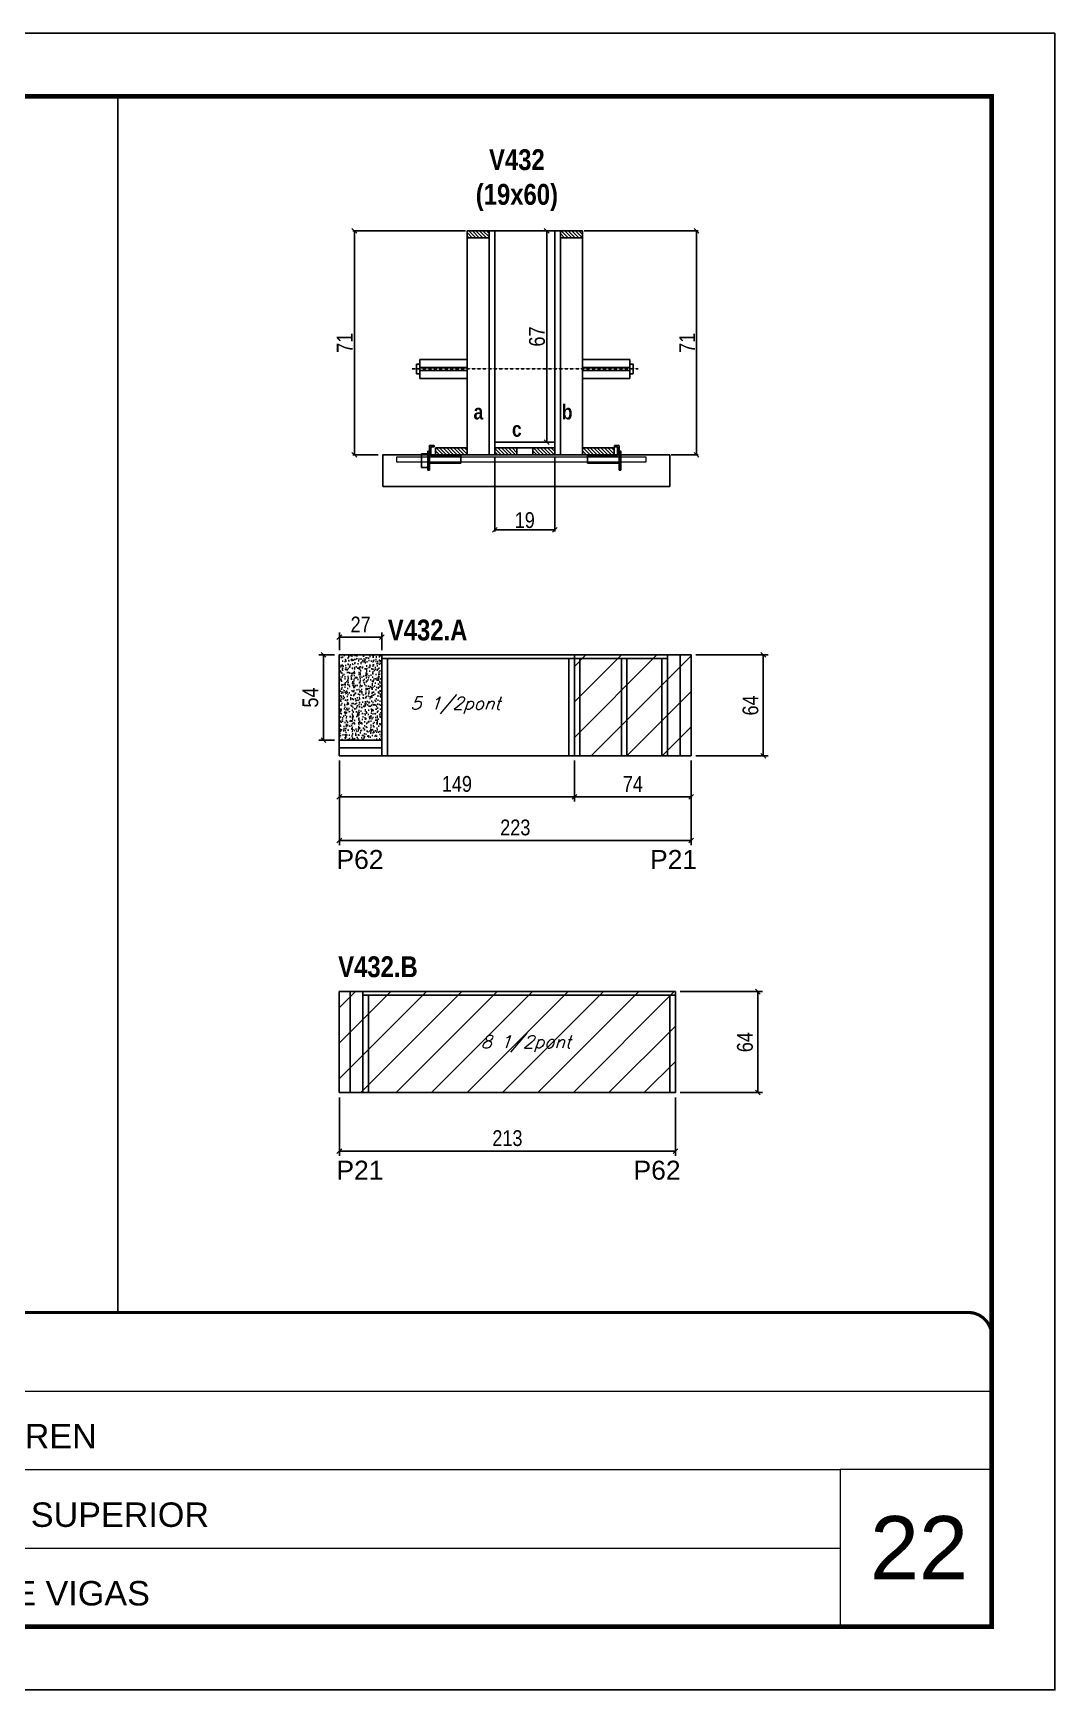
# Model space of a CAD drawing. Extents: x 3309 to 9590, y -2522 to 15424.
# Drawn here: x 5745 to 6393, y 7815 to 8865 of the extents above; entities that cross this region are included whole.
import ezdxf

# ---------------------------------------------------------------- set-up
doc = ezdxf.new("R2010")
doc.units = 0
for name, pattern in [('CONTINUO', [0]), ('DASHED', [0.75, 0.5, -0.25]), ('HIDDEN', [0.375, 0.25, -0.125])]:
    doc.linetypes.add(name, pattern=pattern)
for name, color, linetype in [('5', 5, 'Continuous'), ('barrote', 251, 'Continuous'), ('COTA', 241, 'Continuous'), ('detalhes', 4, 'Continuous'), ('NOMENCLATURA', 7, 'Continuous'), ('Painéis', 200, 'Continuous'), ('presilha', 1, 'Continuous'), ('SARR_2.2x10', 60, 'Continuous'), ('SARR_2.2x7', 40, 'Continuous'), ('SARR_3.5x7', 81, 'Continuous'), ('TENSOR', 3, 'Continuous'), ('texto', 7, 'Continuous')]:
    doc.layers.add(name, color=color, linetype=linetype)
for name, color, linetype, lineweight in [('CARIMBO', 255, 'Continuous', 9), ('CONCRETO', 251, 'Continuous', 25), ('Folhas', 255, 'Continuous', 9), ('Hachura', 251, 'Continuous', 9), ('SARRAFO DE PRESSAO', 251, 'DASHED', 9), ('SCO-___-LAJ', 2, 'Continuous', 0)]:
    doc.layers.add(name, color=color, linetype=linetype, lineweight=lineweight)
doc.layers.add('Laje_Perimetro', color=7, linetype='Continuous', plot=False)
doc.styles.add('ARIAL', font='arial.ttf')
doc.styles.add('COTA TECNICA', font='techl___.ttf', dxfattribs={"height": 10})
doc.styles.add('COTA TECNICA 2X', font='techl___.ttf', dxfattribs={"height": 10})
doc.styles.add('Romans', font='romans.shx')
doc.styles.get("Standard").update_dxf_attribs({"font": 'arial.ttf'})
doc.styles.add('TECNICA', font='techb___.ttf', dxfattribs={"height": 10})
doc.styles.add('Tecnologia', font='')
doc.styles.get('Tecnologia').set_extended_font_data('Forgotten Futurist')
doc.dimstyles.new('PAINEL', dxfattribs={"dimtxt": 10, "dimasz": 3, "dimexe": 3, "dimexo": 3, "dimgap": 3, "dimtad": 1, "dimdec": 1, "dimzin": 12, "dimdsep": 46, "dimtxsty": 'COTA TECNICA', "dimblk1": 'OBLIQUE', "dimblk2": 'OBLIQUE', "dimsah": 1, "dimcen": 0.9, "dimclrd": 4, "dimclre": 4, "dimclrt": 240, "dimadec": 1, "dimazin": 3, "dimtfac": 1, "dimtdec": 1, "dimtmove": 0, "dimatfit": 3, "dimfxl": 1, "dimtolj": 1, "dimtzin": 12, "dimarcsym": 0})
doc.dimstyles.new('SECAO', dxfattribs={"dimscale": 0.333333, "dimtxt": 5, "dimasz": 9, "dimexe": 3, "dimexo": 3, "dimgap": 3, "dimtad": 1, "dimdec": 1, "dimlfac": 0.5, "dimzin": 12, "dimdsep": 46, "dimtxsty": 'COTA TECNICA 2X', "dimblk1": 'OBLIQUE', "dimblk2": 'OBLIQUE', "dimsah": 1, "dimcen": 0.9, "dimclrd": 4, "dimclre": 4, "dimclrt": 240, "dimadec": 1, "dimazin": 3, "dimtfac": 1, "dimtdec": 1, "dimtmove": 0, "dimatfit": 3, "dimfxl": 1, "dimtolj": 1, "dimtzin": 12, "dimarcsym": 0})
pattern_1 = [(135, (39273.461, -114914.4638), (-1.122532015, -1.122532015), [])]

# ---------------------------------------------------------------- blocks, each defined once
blk = doc.blocks.new('9999999999')
at = {"color": 30, "linetype": 'CONTINUO'}
for p, q in [((98564.6, 34230.2), (98564.6, 34429.4)), ((98564.6, 34379.6), (99584, 34379.6)), ((98564.6, 34329.8), (99488, 34329.8)), ((99584, 34329.8), (99488, 34329.8)), ((99488, 34329.8), (99488, 34230.2)), ((98564.6, 34280), (99488, 34280))]:
    blk.add_line(p, q, dxfattribs=at)
at = {"color": 30, "linetype": 'CONTINUO', "const_width": 2}
blk.add_lwpolyline([(99584, 34230.2), (99584, 34414.4, 0.414214), (99569, 34429.4), (98229, 34429.4, 0.414214), (98214, 34414.4), (98214, 34245.2, 0.414214), (98229, 34230.2), (99584, 34230.2)], format="xyb", dxfattribs=at)
at = {"layer": 'Folhas'}
blk.add_lwpolyline([(98139, 34190.2), (99624, 34190.2), (99624, 35240.2), (98139, 35240.2)], close=True, dxfattribs=at)
at = {"layer": 'Folhas', "color": 30, "const_width": 3}
blk.add_lwpolyline([(98214, 34230.2), (99584, 34230.2), (99584, 35200.2), (98214, 35200.2)], close=True, dxfattribs=at)
at = {"color": 7, "linetype": 'Continuous', "ltscale": 5, "style": 'ARIAL'}
for s, height, p in [('SKR', 15.48, (98837.7, 34393.1)), ('LEAF LOEFGREN', 15.483, (98837.7, 34343.3)), ('2° SUBSOLO SUPERIOR', 15.483, (98837.7, 34293.5)), ('NOVA SISTEMAS CONSTRUTIVOS', 11.059, (98263.2, 34267.2)), ('LATERAIS DE VIGAS', 15.483, (98837.7, 34243.7))]:
    blk.add_text(s, height=height, dxfattribs=at).set_placement(p)
at = {"layer": 'Folhas', "color": 7, "style": 'Tecnologia', "width": 1.5}
for s, p in [('CLIENTE:', (98573.7, 34397.2)), ('OBRA:', (98573.7, 34347.3)), ('PAVIMENTO:', (98573.7, 34297.5)), ('PROJETO:', (98573.7, 34247.7))]:
    blk.add_text(s, height=14, dxfattribs=at).set_placement(p)
blk = doc.blocks.new('_Oblique')
at = {"color": 0, "linetype": 'ByBlock', "lineweight": -2}
blk.add_line((-0.5, -0.5), (0.5, 0.5), dxfattribs=at)
blk = doc.blocks.new('*D1577')
at = {"layer": 'COTA', "color": 4, "linetype": 'ByBlock', "lineweight": -2, "transparency": 16777216}
for p, q in [((6088.4, 8403.9), (6088.4, 8378)), ((6162.4, 8403.9), (6162.4, 8378)), ((6162.4, 8381), (6088.4, 8381))]:
    blk.add_line(p, q, dxfattribs=at)
at = {"layer": 'Defpoints', "color": 0, "linetype": 'ByBlock', "transparency": 16777216}
for p in [(6088.4, 8406.9), (6162.4, 8406.9), (6088.4, 8381)]:
    blk.add_point(p, dxfattribs=at)
at = {"layer": 'COTA', "color": 4, "linetype": 'ByBlock', "lineweight": -2, "transparency": 16777216, "xscale": 3, "yscale": 3, "zscale": 3, "rotation": 180}
blk.add_blockref('_Oblique', (6088.4, 8381), dxfattribs=at)
at = {"layer": 'COTA', "color": 4, "linetype": 'ByBlock', "lineweight": -2, "transparency": 16777216, "xscale": 3, "yscale": 3, "zscale": 3}
blk.add_blockref('_Oblique', (6162.4, 8381), dxfattribs=at)
at = {"layer": 'COTA', "color": 240, "linetype": 'ByBlock', "transparency": 16777216, "insert": (6125.4, 8389.1), "char_height": 10, "attachment_point": 5, "style": 'COTA TECNICA'}
blk.add_mtext('\\A1;74', dxfattribs=at)
blk = doc.blocks.new('*D1578')
at = {"layer": 'COTA', "color": 4, "linetype": 'ByBlock', "lineweight": -2, "transparency": 16777216}
for p, q in [((5939.4, 8403.9), (5939.4, 8378)), ((6088.4, 8403.9), (6088.4, 8378)), ((6088.4, 8381), (5939.4, 8381))]:
    blk.add_line(p, q, dxfattribs=at)
at = {"layer": 'Defpoints', "color": 0, "linetype": 'ByBlock', "transparency": 16777216}
for p in [(5939.4, 8406.9), (6088.4, 8406.9), (5939.4, 8381)]:
    blk.add_point(p, dxfattribs=at)
at = {"layer": 'COTA', "color": 4, "linetype": 'ByBlock', "lineweight": -2, "transparency": 16777216, "xscale": 3, "yscale": 3, "zscale": 3, "rotation": 180}
blk.add_blockref('_Oblique', (5939.4, 8381), dxfattribs=at)
at = {"layer": 'COTA', "color": 4, "linetype": 'ByBlock', "lineweight": -2, "transparency": 16777216, "xscale": 3, "yscale": 3, "zscale": 3}
blk.add_blockref('_Oblique', (6088.4, 8381), dxfattribs=at)
at = {"layer": 'COTA', "color": 240, "linetype": 'ByBlock', "transparency": 16777216, "insert": (6013.9, 8389.1), "char_height": 10, "attachment_point": 5, "style": 'COTA TECNICA'}
blk.add_mtext('\\A1;149', dxfattribs=at)
blk = doc.blocks.new('*D1572')
at = {"layer": 'COTA', "color": 4, "linetype": 'ByBlock', "lineweight": -2, "transparency": 16777216}
for p, q in [((5939.4, 8403.9), (5939.4, 8350.3)), ((6162.4, 8403.9), (6162.4, 8350.3)), ((6162.4, 8353.3), (5939.4, 8353.3))]:
    blk.add_line(p, q, dxfattribs=at)
at = {"layer": 'Defpoints', "color": 0, "linetype": 'ByBlock', "transparency": 16777216}
for p in [(5939.4, 8406.9), (6162.4, 8406.9), (5939.4, 8353.3)]:
    blk.add_point(p, dxfattribs=at)
at = {"layer": 'COTA', "color": 4, "linetype": 'ByBlock', "lineweight": -2, "transparency": 16777216, "xscale": 3, "yscale": 3, "zscale": 3, "rotation": 180}
blk.add_blockref('_Oblique', (5939.4, 8353.3), dxfattribs=at)
at = {"layer": 'COTA', "color": 4, "linetype": 'ByBlock', "lineweight": -2, "transparency": 16777216, "xscale": 3, "yscale": 3, "zscale": 3}
blk.add_blockref('_Oblique', (6162.4, 8353.3), dxfattribs=at)
at = {"layer": 'COTA', "color": 240, "linetype": 'ByBlock', "transparency": 16777216, "insert": (6050.9, 8361.5), "char_height": 10, "attachment_point": 5, "style": 'COTA TECNICA'}
blk.add_mtext('\\A1;223', dxfattribs=at)
blk = doc.blocks.new('*D1579')
at = {"layer": 'COTA', "color": 4, "linetype": 'ByBlock', "lineweight": -2, "transparency": 16777216}
for p, q in [((5939.4, 8190.5), (5939.4, 8153.4)), ((6152.4, 8190.5), (6152.4, 8153.4)), ((6152.4, 8156.4), (5939.4, 8156.4))]:
    blk.add_line(p, q, dxfattribs=at)
at = {"layer": 'Defpoints', "color": 0, "linetype": 'ByBlock', "transparency": 16777216}
for p in [(5939.4, 8193.5), (6152.4, 8193.5), (5939.4, 8156.4)]:
    blk.add_point(p, dxfattribs=at)
at = {"layer": 'COTA', "color": 4, "linetype": 'ByBlock', "lineweight": -2, "transparency": 16777216, "xscale": 3, "yscale": 3, "zscale": 3, "rotation": 180}
blk.add_blockref('_Oblique', (5939.4, 8156.4), dxfattribs=at)
at = {"layer": 'COTA', "color": 4, "linetype": 'ByBlock', "lineweight": -2, "transparency": 16777216, "xscale": 3, "yscale": 3, "zscale": 3}
blk.add_blockref('_Oblique', (6152.4, 8156.4), dxfattribs=at)
at = {"layer": 'COTA', "color": 240, "linetype": 'ByBlock', "transparency": 16777216, "insert": (6045.9, 8164.6), "char_height": 10, "attachment_point": 5, "style": 'COTA TECNICA'}
blk.add_mtext('\\A1;213', dxfattribs=at)
blk = doc.blocks.new('*D1580')
at = {"layer": 'COTA', "color": 4, "lineweight": -2, "transparency": 16777216}
for p, q in [((6155.4, 8257.5), (6207.6, 8257.5)), ((6204.6, 8257.5), (6204.6, 8193.5)), ((6155.4, 8193.5), (6207.6, 8193.5))]:
    blk.add_line(p, q, dxfattribs=at)
at = {"layer": 'Defpoints', "color": 0, "transparency": 16777216}
for p in [(6152.4, 8257.5), (6152.4, 8193.5), (6204.6, 8193.5)]:
    blk.add_point(p, dxfattribs=at)
at = {"layer": 'COTA', "color": 4, "lineweight": -2, "transparency": 16777216, "xscale": 3, "yscale": 3, "zscale": 3}
for p, rotation in [((6204.6, 8257.5), 90), ((6204.6, 8193.5), 270)]:
    blk.add_blockref('_Oblique', p, dxfattribs=dict(at, rotation=rotation))
at = {"layer": 'COTA', "color": 240, "transparency": 16777216, "insert": (6196.5, 8225.5), "char_height": 10, "attachment_point": 5, "rotation": 90, "style": 'COTA TECNICA'}
blk.add_mtext('\\A1;64', dxfattribs=at)
blk = doc.blocks.new('*D1573')
at = {"layer": 'COTA', "color": 4, "lineweight": -2, "transparency": 16777216}
for p, q in [((6037.9, 8596.7), (6037.9, 8549.2)), ((6075.9, 8596.7), (6075.9, 8549.2)), ((6075.9, 8550.2), (6037.9, 8550.2))]:
    blk.add_line(p, q, dxfattribs=at)
at = {"layer": 'Defpoints', "color": 0, "transparency": 16777216}
for p in [(6037.9, 8597.7), (6075.9, 8597.7), (6037.9, 8550.2)]:
    blk.add_point(p, dxfattribs=at)
at = {"layer": 'COTA', "color": 4, "lineweight": -2, "transparency": 16777216, "xscale": 3, "yscale": 3, "zscale": 3, "rotation": 180}
blk.add_blockref('_Oblique', (6037.9, 8550.2), dxfattribs=at)
at = {"layer": 'COTA', "color": 4, "lineweight": -2, "transparency": 16777216, "xscale": 3, "yscale": 3, "zscale": 3}
blk.add_blockref('_Oblique', (6075.9, 8550.2), dxfattribs=at)
at = {"layer": 'COTA', "color": 240, "transparency": 16777216, "insert": (6056.9, 8556.3), "char_height": 10, "attachment_point": 5, "style": 'COTA TECNICA 2X'}
blk.add_mtext('\\A1;19', dxfattribs=at)
blk = doc.blocks.new('PRESILHA METÁLICA 1')
at = {"layer": 'presilha'}
for p, q in [((7.5, 10.6), (7.5, 19.9)), ((12, 21), (8.6, 21)), ((9, 11.6), (9, 18.9)), ((12, 19.5), (9.6, 19.5)), ((12, 21), (12, 19.5)), ((0, 13), (6, 13)), ((0, 13), (0, 0)), ((6, 0), (0, 0)), ((6, 15.5), (7.5, 15.5)), ((6, -2.5), (6, 15.5)), ((6, 13), (6, 0)), ((7.5, 15.5), (7.5, -2.5)), ((37.5, 4.1), (7.5, 4.1)), ((37.5, 11), (9.6, 11)), ((37.5, 11), (37.5, 4.1)), ((7.5, -2.5), (6, -2.5))]:
    blk.add_line(p, q, dxfattribs=at)
for centre, radius, start, end in [((8.6, 19.9), 1.14, 90, 180), ((9.6, 18.9), 0.57, 90, 180), ((9.6, 11.6), 0.57, 180, 270)]:
    blk.add_arc(centre, radius, start, end, dxfattribs=at)
blk = doc.blocks.new('PRESILHA METÁLICA 2')
at = {"layer": 'presilha'}
for p, q in [((-5.2, 23.5), (-5.2, 22)), ((-5.2, 23.5), (-1.9, 23.5)), ((-5.2, 22), (-2.8, 22)), ((-2.2, 14.1), (-2.2, 21.4)), ((0.8, 18), (-0.8, 18)), ((-0.8, 18), (-0.8, 0)), ((-0.8, 14.6), (-0.8, 22.4)), ((0.8, 0), (0.8, 18)), ((-30.8, 13.5), (-30.8, 6.6)), ((-30.8, 13.5), (-2.8, 13.5)), ((-30.8, 6.6), (-0.8, 6.6)), ((-0.8, 0), (0.8, 0))]:
    blk.add_line(p, q, dxfattribs=at)
for centre, radius, start, end in [((-2.8, 21.4), 0.57, 0, 90), ((-1.9, 22.4), 1.14, 0, 90), ((-2.8, 14.1), 0.57, 270, 0)]:
    blk.add_arc(centre, radius, start, end, dxfattribs=at)
blk = doc.blocks.new('*D1574')
at = {"layer": 'COTA', "color": 4, "lineweight": -2, "transparency": 16777216}
for p, q in [((6019.3, 8739.7), (5947.9, 8739.7)), ((5948.9, 8739.7), (5948.9, 8597.7)), ((5964.1, 8597.7), (5947.9, 8597.7))]:
    blk.add_line(p, q, dxfattribs=at)
at = {"layer": 'Defpoints', "color": 0, "transparency": 16777216}
for p in [(6020.3, 8739.7), (5948.9, 8597.7), (5965.1, 8597.7)]:
    blk.add_point(p, dxfattribs=at)
at = {"layer": 'COTA', "color": 4, "lineweight": -2, "transparency": 16777216, "xscale": 3, "yscale": 3, "zscale": 3}
for p, rotation in [((5948.9, 8739.7), 90), ((5948.9, 8597.7), 270)]:
    blk.add_blockref('_Oblique', p, dxfattribs=dict(at, rotation=rotation))
at = {"layer": 'COTA', "color": 240, "transparency": 16777216, "insert": (5942.8, 8668.7), "char_height": 10, "attachment_point": 5, "rotation": 90, "style": 'COTA TECNICA 2X'}
blk.add_mtext('\\A1;71', dxfattribs=at)
blk = doc.blocks.new('*D1575')
at = {"layer": 'COTA', "color": 4, "lineweight": -2, "transparency": 16777216}
for p, q in [((6094.5, 8739.7), (6166.8, 8739.7)), ((6165.8, 8739.7), (6165.8, 8597.7)), ((6149.7, 8597.7), (6166.8, 8597.7))]:
    blk.add_line(p, q, dxfattribs=at)
at = {"layer": 'Defpoints', "color": 0, "transparency": 16777216}
for p in [(6093.5, 8739.7), (6148.7, 8597.7), (6165.8, 8597.7)]:
    blk.add_point(p, dxfattribs=at)
at = {"layer": 'COTA', "color": 4, "lineweight": -2, "transparency": 16777216, "xscale": 3, "yscale": 3, "zscale": 3}
for p, rotation in [((6165.8, 8739.7), 90), ((6165.8, 8597.7), 270)]:
    blk.add_blockref('_Oblique', p, dxfattribs=dict(at, rotation=rotation))
at = {"layer": 'COTA', "color": 240, "transparency": 16777216, "insert": (6159.8, 8668.7), "char_height": 10, "attachment_point": 5, "rotation": 90, "style": 'COTA TECNICA 2X'}
blk.add_mtext('\\A1;71', dxfattribs=at)
blk = doc.blocks.new('*D1576')
at = {"layer": 'COTA', "color": 4, "lineweight": -2, "transparency": 16777216}
for p, q in [((6074.9, 8739.7), (6069.8, 8739.7)), ((6070.8, 8605.7), (6070.8, 8739.7)), ((6074.9, 8605.7), (6069.8, 8605.7))]:
    blk.add_line(p, q, dxfattribs=at)
at = {"layer": 'Defpoints', "color": 0, "transparency": 16777216}
for p in [(6070.8, 8739.7), (6075.9, 8739.7), (6075.9, 8605.7)]:
    blk.add_point(p, dxfattribs=at)
at = {"layer": 'COTA', "color": 4, "lineweight": -2, "transparency": 16777216, "xscale": 3, "yscale": 3, "zscale": 3}
for p, rotation in [((6070.8, 8739.7), 90), ((6070.8, 8605.7), 270)]:
    blk.add_blockref('_Oblique', p, dxfattribs=dict(at, rotation=rotation))
at = {"layer": 'COTA', "color": 240, "transparency": 16777216, "insert": (6064.7, 8672.7), "char_height": 10, "attachment_point": 5, "rotation": 90, "style": 'COTA TECNICA 2X'}
blk.add_mtext('\\A1;67', dxfattribs=at)
blk = doc.blocks.new('*D1581')
at = {"layer": 'COTA', "color": 4, "lineweight": -2, "transparency": 16777216}
for p, q in [((6165.4, 8470.9), (6211.1, 8470.9)), ((6208.1, 8470.9), (6208.1, 8406.9)), ((6165.4, 8406.9), (6211.1, 8406.9))]:
    blk.add_line(p, q, dxfattribs=at)
at = {"layer": 'Defpoints', "color": 0, "transparency": 16777216}
for p in [(6162.4, 8470.9), (6162.4, 8406.9), (6208.1, 8406.9)]:
    blk.add_point(p, dxfattribs=at)
at = {"layer": 'COTA', "color": 4, "lineweight": -2, "transparency": 16777216, "xscale": 3, "yscale": 3, "zscale": 3}
for p, rotation in [((6208.1, 8470.9), 90), ((6208.1, 8406.9), 270)]:
    blk.add_blockref('_Oblique', p, dxfattribs=dict(at, rotation=rotation))
at = {"layer": 'COTA', "color": 240, "transparency": 16777216, "insert": (6200, 8438.9), "char_height": 10, "attachment_point": 5, "rotation": 90, "style": 'COTA TECNICA'}
blk.add_mtext('\\A1;64', dxfattribs=at)
blk = doc.blocks.new('*D1582')
at = {"layer": 'COTA', "color": 4, "lineweight": -2, "transparency": 16777216}
for p, q in [((5936.4, 8470.9), (5926.3, 8470.9)), ((5929.3, 8416.9), (5929.3, 8470.9)), ((5936.4, 8416.9), (5926.3, 8416.9))]:
    blk.add_line(p, q, dxfattribs=at)
at = {"layer": 'Defpoints', "color": 0, "transparency": 16777216}
for p in [(5929.3, 8470.9), (5939.4, 8470.9), (5939.4, 8416.9)]:
    blk.add_point(p, dxfattribs=at)
at = {"layer": 'COTA', "color": 4, "lineweight": -2, "transparency": 16777216, "xscale": 3, "yscale": 3, "zscale": 3}
for p, rotation in [((5929.3, 8470.9), 90), ((5929.3, 8416.9), 270)]:
    blk.add_blockref('_Oblique', p, dxfattribs=dict(at, rotation=rotation))
at = {"layer": 'COTA', "color": 240, "transparency": 16777216, "insert": (5921.1, 8443.9), "char_height": 10, "attachment_point": 5, "rotation": 90, "style": 'COTA TECNICA'}
blk.add_mtext('\\A1;54', dxfattribs=at)
blk = doc.blocks.new('*D1583')
at = {"layer": 'COTA', "color": 4, "lineweight": -2, "transparency": 16777216}
for p, q in [((5939.4, 8473.9), (5939.4, 8485.1)), ((5966.4, 8473.9), (5966.4, 8485.1)), ((5966.4, 8482.1), (5939.4, 8482.1))]:
    blk.add_line(p, q, dxfattribs=at)
at = {"layer": 'Defpoints', "color": 0, "transparency": 16777216}
for p in [(5939.4, 8482.1), (5939.4, 8470.9), (5966.4, 8470.9)]:
    blk.add_point(p, dxfattribs=at)
at = {"layer": 'COTA', "color": 4, "lineweight": -2, "transparency": 16777216, "xscale": 3, "yscale": 3, "zscale": 3, "rotation": 180}
blk.add_blockref('_Oblique', (5939.4, 8482.1), dxfattribs=at)
at = {"layer": 'COTA', "color": 4, "lineweight": -2, "transparency": 16777216, "xscale": 3, "yscale": 3, "zscale": 3}
blk.add_blockref('_Oblique', (5966.4, 8482.1), dxfattribs=at)
at = {"layer": 'COTA', "color": 240, "transparency": 16777216, "insert": (5952.9, 8490.2), "char_height": 10, "attachment_point": 5, "style": 'COTA TECNICA'}
blk.add_mtext('\\A1;27', dxfattribs=at)

msp = doc.modelspace()

# ---------------------------------------------------------------- hatches: boundary and pattern name
at = {"layer": 'COTA'}
h = msp.add_hatch(dxfattribs=at)
h.set_pattern_fill('AR-CONC', color=256, scale=0.03)
h.paths.add_polyline_path([(5966.36, 8470.93), (5939.36, 8470.93), (5939.36, 8416.93), (5966.36, 8416.93)])
at = {"layer": 'Hachura', "linetype": 'ByBlock'}
h = msp.add_hatch(dxfattribs=at)
h.set_pattern_fill('ANSI31', color=256, scale=5)
h.set_pattern_definition([(45, (27, 0), (-11.22532, 11.22532), [])])
h.paths.add_polyline_path([(6088.36, 8470.93), (6088.36, 8406.93), (6162.36, 8406.93), (6162.36, 8470.93)])
h.paths.add_polyline_path([(6152.36, 8257.51), (5939.36, 8257.51), (5939.36, 8193.51), (6152.36, 8193.51)])
at = {"layer": 'SARR_2.2x10'}
h = msp.add_hatch(dxfattribs=at)
h.set_pattern_fill('ANSI31', color=256, scale=0.5, angle=90)
h.set_pattern_definition([(135, (39193.861, -114914.4638), (-1.122532015, -1.122532015), [])])
h.paths.add_polyline_path([(6000.32, 8602.11), (6000.32, 8597.71), (6020.32, 8597.71), (6020.32, 8602.11)])
h = msp.add_hatch(dxfattribs=at)
h.set_pattern_fill('ANSI31', color=256, scale=0.5, angle=90)
h.set_pattern_definition([(135, (39287.061, -114914.4638), (-1.122532015, -1.122532015), [])])
h.paths.add_polyline_path([(6093.52, 8602.11), (6093.52, 8597.71), (6113.52, 8597.71), (6113.52, 8602.11)])
at = {"layer": 'SARR_2.2x7'}
h = msp.add_hatch(dxfattribs=at)
h.set_pattern_fill('ANSI31', color=256, scale=0.5, angle=90)
h.set_pattern_definition([(135, (39207.861, -114776.8638), (-1.122532015, -1.122532015), [])])
h.paths.add_polyline_path([(6034.32, 8739.71), (6034.32, 8735.31), (6020.32, 8735.31), (6020.32, 8739.71)])
h = msp.add_hatch(dxfattribs=at)
h.set_pattern_fill('ANSI31', color=256, scale=0.5, angle=90)
h.set_pattern_definition([(135, (39187.861, -114776.8638), (-1.122532015, -1.122532015), [])])
h.paths.add_polyline_path([(6079.52, 8739.71), (6079.52, 8735.31), (6093.52, 8735.31), (6093.52, 8739.71)])
h = msp.add_hatch(dxfattribs=at)
h.set_pattern_fill('ANSI31', color=256, scale=0.5, angle=90)
h.set_pattern_definition(pattern_1)
h.paths.add_polyline_path([(6051.92, 8597.71), (6051.92, 8602.11), (6037.92, 8602.11), (6037.92, 8597.71)])
h = msp.add_hatch(dxfattribs=at)
h.set_pattern_fill('ANSI31', color=256, scale=0.5, angle=90)
h.set_pattern_definition(pattern_1)
h.paths.add_polyline_path([(6061.92, 8602.11), (6061.92, 8597.71), (6075.92, 8597.71), (6075.92, 8602.11)])

# ---------------------------------------------------------------- linework, layer by layer
at = {"ltscale": 3}
for p, q in [((5988.32, 8655.16), (5988.32, 8649.16)), ((5990.32, 8655.16), (5988.32, 8655.16)), ((5990.32, 8658.16), (5990.32, 8646.16)), ((5990.32, 8658.16), (6020.32, 8658.16)), ((6020.32, 8653.16), (5990.32, 8653.16)), ((6123.52, 8658.16), (6093.52, 8658.16)), ((6093.52, 8653.16), (6123.52, 8653.16)), ((6123.52, 8658.16), (6123.52, 8646.16)), ((6125.52, 8655.16), (6123.52, 8655.16)), ((6125.52, 8655.16), (6125.52, 8649.16)), ((5990.32, 8649.16), (5988.32, 8649.16)), ((6020.32, 8651.16), (5990.32, 8651.16)), ((5990.32, 8646.16), (6020.32, 8646.16)), ((6093.52, 8651.16), (6123.52, 8651.16)), ((6123.52, 8646.16), (6093.52, 8646.16)), ((6123.52, 8649.16), (6125.52, 8649.16))]:
    msp.add_line(p, q, dxfattribs=at)
at = {"layer": 'barrote'}
msp.add_lwpolyline([(5966.87, 8577.71), (6148.78, 8577.71), (6148.78, 8597.71), (5966.87, 8597.71)], close=True, dxfattribs=at)
at = {"layer": 'CONCRETO', "linetype": 'Continuous'}
msp.add_line((6075.92, 8739.71), (6037.92, 8739.71), dxfattribs=at)
at = {"layer": 'COTA'}
for p, q in [((5799.1, 8824.98), (5799.1, 8054.23)), ((5939.36, 8416.93), (5939.36, 8470.93)), ((5939.36, 8470.93), (5966.36, 8470.93)), ((5966.36, 8411.93), (5939.36, 8411.93)), ((5966.36, 8416.93), (5966.36, 8406.93))]:
    msp.add_line(p, q, dxfattribs=at)
at = {"layer": 'detalhes', "color": 250}
msp.add_line((5966.87, 8577.71), (5966.87, 8597.71), dxfattribs=at)
at = {"layer": 'Laje_Perimetro'}
msp.add_lwpolyline([(6392.87, 8864.98), (4907.87, 8864.98), (4907.87, 7814.98), (6392.87, 7814.98)], close=True, dxfattribs=at)
at = {"layer": 'Painéis', "linetype": 'ByBlock'}
for p, q in [((6162.36, 8470.93), (5966.36, 8470.93)), ((5966.36, 8416.93), (5966.36, 8470.93)), ((6088.36, 8406.93), (6088.36, 8470.93)), ((6162.36, 8406.93), (6162.36, 8470.93)), ((5939.36, 8406.93), (5939.36, 8416.93)), ((5966.36, 8416.93), (5939.36, 8416.93)), ((6162.36, 8406.93), (5939.36, 8406.93)), ((6152.36, 8257.51), (5939.36, 8257.51)), ((5939.36, 8193.51), (5939.36, 8257.51)), ((6152.36, 8193.51), (6152.36, 8257.51)), ((6152.36, 8193.51), (5939.36, 8193.51))]:
    msp.add_line(p, q, dxfattribs=at)
at = {"layer": 'Painéis', "linetype": 'Continuous'}
for points in [[(6034.32, 8597.71), (6034.32, 8739.71), (6037.92, 8739.71), (6037.92, 8597.71)], [(6079.52, 8597.71), (6079.52, 8739.71), (6075.92, 8739.71), (6075.92, 8597.71)], [(6075.92, 8605.71), (6037.92, 8605.71), (6037.92, 8602.11), (6075.92, 8602.11)]]:
    msp.add_lwpolyline(points, close=True, dxfattribs=at)
at = {"layer": 'SARR_2.2x10'}
for points in [[(6000.32, 8602.11), (6020.32, 8602.11), (6020.32, 8597.71), (6000.32, 8597.71)], [(6093.52, 8602.11), (6113.52, 8602.11), (6113.52, 8597.71), (6093.52, 8597.71)]]:
    msp.add_lwpolyline(points, close=True, dxfattribs=at)
at = {"layer": 'SARR_2.2x7', "linetype": 'Continuous'}
for p, q in [((6088.36, 8468.73), (5966.36, 8468.73)), ((6147.36, 8468.73), (6088.36, 8468.73)), ((6155.36, 8406.93), (6155.36, 8470.93)), ((5946.36, 8193.51), (5946.36, 8257.51)), ((6152.36, 8255.31), (5954.36, 8255.31))]:
    msp.add_line(p, q, dxfattribs=at)
at = {"layer": 'SARR_2.2x7', "elevation": 0}
for points in [[(6020.32, 8739.71), (6034.32, 8739.71), (6034.32, 8735.31), (6020.32, 8735.31)], [(6093.52, 8739.71), (6079.52, 8739.71), (6079.52, 8735.31), (6093.52, 8735.31)]]:
    msp.add_lwpolyline(points, close=True, dxfattribs=at)
at = {"layer": 'SARR_2.2x7'}
for points in [[(6037.92, 8602.11), (6051.92, 8602.11), (6051.92, 8597.71), (6037.92, 8597.71)], [(6075.92, 8602.11), (6061.92, 8602.11), (6061.92, 8597.71), (6075.92, 8597.71)]]:
    msp.add_lwpolyline(points, close=True, dxfattribs=at)
at = {"layer": 'SARR_3.5x7'}
for p, q in [((5969.86, 8468.73), (5969.86, 8406.93)), ((6084.86, 8468.73), (6084.86, 8406.93)), ((6088.36, 8468.73), (6088.36, 8406.93)), ((6091.86, 8468.73), (6091.86, 8406.93)), ((6118.12, 8468.73), (6118.12, 8406.93)), ((6121.62, 8468.73), (6121.62, 8406.93)), ((6143.86, 8468.73), (6143.86, 8406.93)), ((6147.36, 8470.93), (6147.36, 8406.93)), ((5954.36, 8257.51), (5954.36, 8193.51)), ((5957.86, 8255.31), (5957.86, 8193.51)), ((6148.86, 8255.31), (6148.86, 8193.51))]:
    msp.add_line(p, q, dxfattribs=at)
for points in [[(6034.32, 8735.31), (6020.32, 8735.31), (6020.32, 8597.71), (6034.32, 8597.71)], [(6079.52, 8735.31), (6093.52, 8735.31), (6093.52, 8597.71), (6079.52, 8597.71)]]:
    msp.add_lwpolyline(points, close=True, dxfattribs=at)
at = {"layer": 'SCO-___-LAJ', "color": 1}
msp.add_lwpolyline([(5975.87, 8596.37), (6133.7, 8596.37), (6133.7, 8593.17), (5975.87, 8593.17)], close=True, dxfattribs=at)
at = {"layer": 'TENSOR', "linetype": 'HIDDEN', "ltscale": 0.5}
msp.add_line((5985.32, 8652.16), (6128.83, 8652.16), dxfattribs=at)

# ---------------------------------------------------------------- block references
at = {"layer": 'presilha', "xscale": 0.6666666666666666, "yscale": 0.6666666666666666, "zscale": 0.6666666666666666}
for name, p in [('PRESILHA METÁLICA 1', (5991.45, 8589.74)), ('PRESILHA METÁLICA 2', (6117.2, 8588.07))]:
    msp.add_blockref(name, p, dxfattribs=at)
at = {"layer": 'SARRAFO DE PRESSAO', "color": 6, "linetype": 'ByBlock'}
msp.add_blockref('9999999999', (-93231.11, -26375.22), dxfattribs=at)

# ---------------------------------------------------------------- texts
at = {"layer": '5', "linetype": 'Continuous'}
for s, p in [('P62', (5937.56, 8335.29)), ('P21', (6136.31, 8335.29)), ('P21', (5937.56, 8138.35)), ('P62', (6125.84, 8138.35))]:
    msp.add_text(s, height=12, rotation=0.00004, dxfattribs=at).set_placement(p)
at = {"layer": 'CARIMBO', "style": 'ARIAL'}
msp.add_text('22', height=40, dxfattribs=at).set_placement((6275.73, 7885.13))
at = {"layer": 'detalhes', "style": 'TECNICA'}
for s, p in [('a', (6024.45, 8620.14)), ('b', (6080.42, 8620.13)), ('c', (6048.81, 8609.18))]:
    msp.add_text(s, height=9.6, dxfattribs=at).set_placement(p)
at = {"layer": 'NOMENCLATURA', "style": 'TECNICA'}
for s, p in [('V432.A', (5970.12, 8480.11)), ('V432.B', (5938.64, 8266.69))]:
    msp.add_text(s, height=13.2, dxfattribs=at).set_placement(p)
at = {"layer": 'NOMENCLATURA', "insert": (6051.92, 8791.4), "char_height": 13.2, "attachment_point": 2, "style": 'TECNICA'}
msp.add_mtext_dynamic_manual_height_columns('V432\\P(19x60)', width=300.2766, gutter_width=1, heights=[0], dxfattribs=at)
at = {"layer": 'texto', "color": 2, "char_height": 8, "attachment_point": 5, "style": 'Romans'}
for s, insert in [('{\\Q19;\\C256;5 1/2pont}', (6012.96, 8438.93)), ('{\\Q19;\\C256;8 1/2pont}', (6057.61, 8224.41))]:
    msp.add_mtext(s, dxfattribs=dict(at, insert=insert))

# ---------------------------------------------------------------- dimensions: what is measured, and where the dimension line sits
at = {"layer": 'COTA'}
for base, p1, p2, dimstyle, picture, middle in [((5948.88, 8597.71, 0), (6020.32, 8739.71), (5965.11, 8597.71, 0), 'SECAO', '*D1574', (5942.8, 8668.71, 0)), ((6070.85, 8739.71), (6075.92, 8605.71), (6075.92, 8739.71), 'SECAO', '*D1576', (6064.75, 8672.71)), ((6165.84, 8597.71, 0), (6093.52, 8739.71), (6148.74, 8597.71, 0), 'SECAO', '*D1575', (6159.77, 8668.71, 0)), ((5929.25, 8470.93), (5939.36, 8416.93), (5939.36, 8470.93), 'PAINEL', '*D1582', (5921.14, 8443.93)), ((6208.06, 8406.93), (6162.36, 8470.93), (6162.36, 8406.93), 'PAINEL', '*D1581', (6199.95, 8438.93)), ((6204.65, 8193.51), (6152.36, 8257.51), (6152.36, 8193.51), 'PAINEL', '*D1580', (6196.55, 8225.51))]:
    dim = msp.add_linear_dim(base=base, p1=p1, p2=p2, angle=90, dimstyle=dimstyle, dxfattribs=at)
    dim.commit()
    dim.dimension.update_dxf_attribs({"geometry": picture, "text_midpoint": middle})
dim = msp.add_linear_dim(base=(6037.92, 8550.23), p1=(6075.92, 8597.71), p2=(6037.92, 8597.71), angle=180, dimstyle='SECAO', dxfattribs=at)
dim.commit()
dim.dimension.update_dxf_attribs({"geometry": '*D1573', "text_midpoint": (6056.92, 8550.23), "dimtype": 160})
dim = msp.add_linear_dim(base=(5939.36, 8482.1), p1=(5966.36, 8470.93), p2=(5939.36, 8470.93), dimstyle='PAINEL', dxfattribs=at)
dim.commit()
dim.dimension.update_dxf_attribs({"geometry": '*D1583', "text_midpoint": (5952.86, 8490.17)})
at = {"layer": 'COTA', "linetype": 'ByBlock'}
dim = msp.add_linear_dim(base=(5939.36, 8381.01), p1=(6088.36, 8406.93), p2=(5939.36, 8406.93), angle=180, dimstyle='PAINEL', override={"dimtmove": 1}, dxfattribs=at)
dim.commit()
dim.dimension.update_dxf_attribs({"geometry": '*D1578', "text_midpoint": (6013.86, 8389.11)})
for base, p1, p2, picture, middle in [((5939.36, 8353.3), (6162.36, 8406.93), (5939.36, 8406.93), '*D1572', (6050.86, 8361.52)), ((6088.36, 8381.01), (6162.36, 8406.93), (6088.36, 8406.93), '*D1577', (6125.36, 8389.08)), ((5939.36, 8156.36), (6152.36, 8193.51), (5939.36, 8193.51), '*D1579', (6045.86, 8164.58))]:
    dim = msp.add_linear_dim(base=base, p1=p1, p2=p2, angle=180, dimstyle='PAINEL', dxfattribs=at)
    dim.commit()
    dim.dimension.update_dxf_attribs({"geometry": picture, "text_midpoint": middle})

doc.saveas('drawing.dxf')
